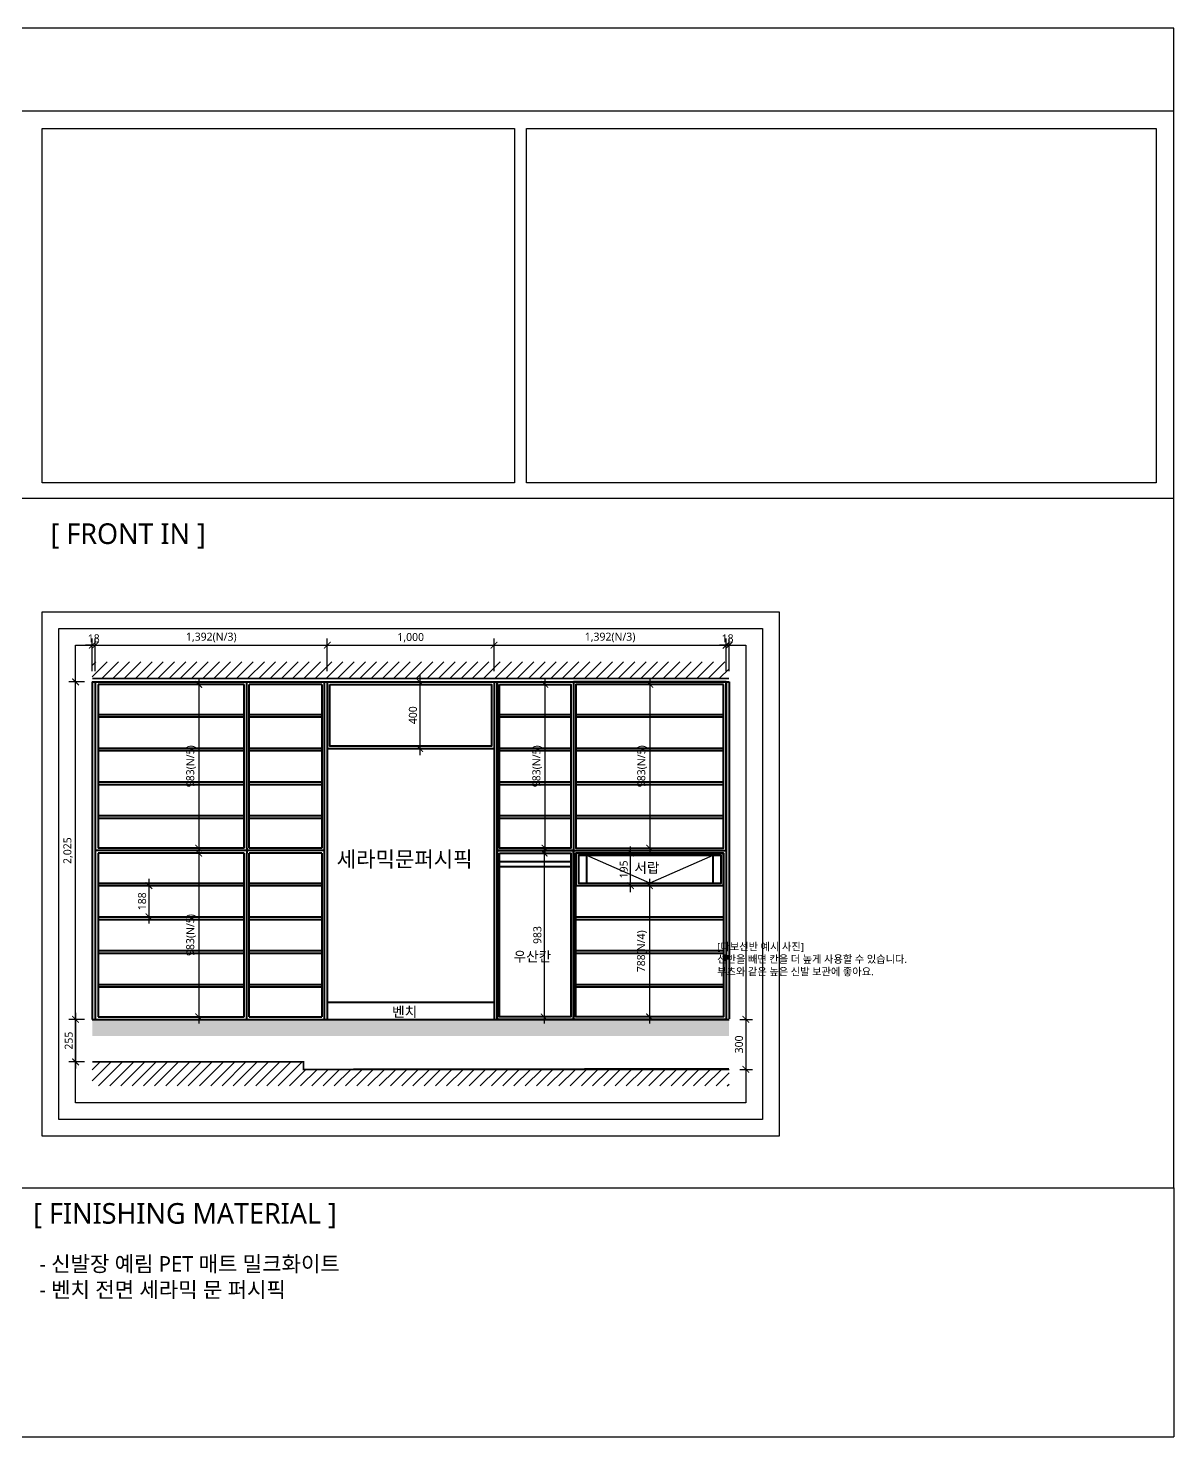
# Model space of a CAD drawing. Header units: millimetres. Extents: x 512 to 764439, y -71 to 559481.
# Drawn here: x 495127 to 501999, y 215319 to 223770 of the extents above; entities that cross this region are included whole.
import ezdxf
from ezdxf.enums import TextEntityAlignment as Align

# ---------------------------------------------------------------- set-up
doc = ezdxf.new("R2010")
doc.units = ezdxf.units.MM
doc.header["$LTSCALE"] = 50
for name, pattern in [('ACAD_ISO07W100', [3, 0, -3]), ('CENTER', [50.8, 31.75, -6.35, 6.35, -6.35]), ('DASHDOT', [1, 0.5, -0.25, 0, -0.25])]:
    doc.linetypes.add(name, pattern=pattern)
for name, color, linetype in [('#CENTER', 1, 'CENTER'), ('#HATCH', 252, 'Continuous'), ('#TEXT', 7, 'Continuous'), ('#건축벽체_CON', 2, 'Continuous'), ('#조명', 40, 'Continuous'), ('_R_F_WIN', 4, 'Continuous')]:
    doc.layers.add(name, color=color, linetype=linetype)
doc.layers.add('#Fur', color=6, linetype='Continuous', lineweight=40)
doc.styles.add('CJ-TEXT', font='malgun.ttf')
doc.styles.add('맑은 고딕', font='malgun.ttf')
doc.styles.add('맑은고딕', font='malgun.ttf')
doc.dimstyles.new('DIM-120', dxfattribs={"dimscale": 120, "dimtxt": 0.6, "dimasz": 0.8, "dimexe": 0.8, "dimexo": 0.8, "dimgap": 0.2, "dimtad": 1, "dimdec": 0, "dimlunit": 6, "dimtxsty": '맑은고딕', "dimblk": 'ARCHTICK', "dimcen": 1, "dimdle": 0.8, "dimclrd": 5, "dimclre": 5, "dimclrt": 4, "dimadec": 0, "dimazin": 0, "dimtfac": 1, "dimtdec": 0, "dimtix": 1, "dimtmove": 2, "dimatfit": 3, "dimldrblk": 'ARCHTICK', "dimfxl": 1, "dimtolj": 1, "dimtzin": 0, "dimarcsym": 0})
picture_1 = doc.add_image_def('image8.png', size_in_pixel=(1448, 1086))
picture_2 = doc.add_image_def('image9.png', size_in_pixel=(2730, 1536))

# ---------------------------------------------------------------- blocks, each defined once
blk = doc.blocks.new('_ArchTick')
at = {"color": 0, "linetype": 'ByBlock', "const_width": 0.15}
blk.add_lwpolyline([(-0.5, -0.5), (0.5, 0.5)], dxfattribs=at)
blk = doc.blocks.new('*D724')
at = {"color": 5, "lineweight": -2, "transparency": 16777216}
for p, q in [((495511.6, 219912.1), (495511.6, 220108.1)), ((495529.6, 219912.1), (495529.6, 220108.1)), ((495511.6, 220068.1), (495471.6, 220068.1)), ((495511.6, 220068.1), (495529.6, 220068.1)), ((495529.6, 220068.1), (495569.6, 220068.1))]:
    blk.add_line(p, q, dxfattribs=at)
at = {"layer": 'Defpoints', "color": 0, "transparency": 16777216}
for p in [(495529.6, 220068.1), (495511.6, 219848.1), (495529.6, 219848.1)]:
    blk.add_point(p, dxfattribs=at)
at = {"color": 5, "lineweight": -2, "transparency": 16777216, "xscale": 40, "yscale": 40, "zscale": 40}
blk.add_blockref('_ArchTick', (495511.6, 220068.1), dxfattribs=at)
at = {"color": 5, "lineweight": -2, "transparency": 16777216, "xscale": 40, "yscale": 40, "zscale": 40, "rotation": 180}
blk.add_blockref('_ArchTick', (495529.6, 220068.1), dxfattribs=at)
at = {"color": 4, "transparency": 16777216, "insert": (495520.6, 220109.1), "char_height": 48, "attachment_point": 5, "style": '맑은고딕'}
blk.add_mtext('\\A1;18', dxfattribs=at)
blk = doc.blocks.new('*D251')
at = {"color": 5, "lineweight": -2, "transparency": 16777216}
for p, q in [((495529.6, 219912.1), (495529.6, 220108.1)), ((496921.6, 219912.1), (496921.6, 220108.1)), ((495489.6, 220068.1), (496961.6, 220068.1))]:
    blk.add_line(p, q, dxfattribs=at)
at = {"layer": 'Defpoints', "color": 0, "transparency": 16777216}
for p in [(496921.6, 220068.1), (495529.6, 219848.1), (496921.6, 219848.1)]:
    blk.add_point(p, dxfattribs=at)
at = {"color": 5, "lineweight": -2, "transparency": 16777216, "xscale": 40, "yscale": 40, "zscale": 40, "rotation": 180}
blk.add_blockref('_ArchTick', (495529.6, 220068.1), dxfattribs=at)
at = {"color": 5, "lineweight": -2, "transparency": 16777216, "xscale": 40, "yscale": 40, "zscale": 40}
blk.add_blockref('_ArchTick', (496921.6, 220068.1), dxfattribs=at)
at = {"color": 4, "transparency": 16777216, "insert": (496225.6, 220114.1), "char_height": 48, "width": 150.457, "attachment_point": 5, "style": '맑은고딕'}
blk.add_mtext('\\A1;1,392(N/3)', dxfattribs=at)
blk = doc.blocks.new('*D252')
at = {"color": 5, "lineweight": -2, "transparency": 16777216}
for p, q in [((496921.6, 219912.1), (496921.6, 220108.1)), ((497921.6, 219912.1), (497921.6, 220108.1)), ((496881.6, 220068.1), (497961.6, 220068.1))]:
    blk.add_line(p, q, dxfattribs=at)
at = {"layer": 'Defpoints', "color": 0, "transparency": 16777216}
for p in [(497921.6, 220068.1), (496921.6, 219848.1), (497921.6, 219848.1)]:
    blk.add_point(p, dxfattribs=at)
at = {"color": 5, "lineweight": -2, "transparency": 16777216, "xscale": 40, "yscale": 40, "zscale": 40, "rotation": 180}
blk.add_blockref('_ArchTick', (496921.6, 220068.1), dxfattribs=at)
at = {"color": 5, "lineweight": -2, "transparency": 16777216, "xscale": 40, "yscale": 40, "zscale": 40}
blk.add_blockref('_ArchTick', (497921.6, 220068.1), dxfattribs=at)
at = {"color": 4, "transparency": 16777216, "insert": (497421.6, 220113.1), "char_height": 48, "attachment_point": 5, "style": '맑은고딕'}
blk.add_mtext('\\A1;1,000', dxfattribs=at)
blk = doc.blocks.new('*D725')
at = {"color": 5, "lineweight": -2, "transparency": 16777216}
for p, q in [((497921.6, 219912.1), (497921.6, 220108.1)), ((499313.6, 219912.1), (499313.6, 220108.1)), ((497881.6, 220068.1), (499353.6, 220068.1))]:
    blk.add_line(p, q, dxfattribs=at)
at = {"layer": 'Defpoints', "color": 0, "transparency": 16777216}
for p in [(499313.6, 220068.1), (497921.6, 219848.1), (499313.6, 219848.1)]:
    blk.add_point(p, dxfattribs=at)
at = {"color": 5, "lineweight": -2, "transparency": 16777216, "xscale": 40, "yscale": 40, "zscale": 40, "rotation": 180}
blk.add_blockref('_ArchTick', (497921.6, 220068.1), dxfattribs=at)
at = {"color": 5, "lineweight": -2, "transparency": 16777216, "xscale": 40, "yscale": 40, "zscale": 40}
blk.add_blockref('_ArchTick', (499313.6, 220068.1), dxfattribs=at)
at = {"color": 4, "transparency": 16777216, "insert": (498617.6, 220114.1), "char_height": 48, "width": 150.457, "attachment_point": 5, "style": '맑은고딕'}
blk.add_mtext('\\A1;1,392(N/3)', dxfattribs=at)
blk = doc.blocks.new('*D726')
at = {"color": 5, "lineweight": -2, "transparency": 16777216}
for p, q in [((499313.6, 219912.1), (499313.6, 220108.1)), ((499331.6, 219912.1), (499331.6, 220108.1)), ((499313.6, 220068.1), (499273.6, 220068.1)), ((499331.6, 220068.1), (499313.6, 220068.1)), ((499331.6, 220068.1), (499371.6, 220068.1))]:
    blk.add_line(p, q, dxfattribs=at)
at = {"layer": 'Defpoints', "color": 0, "transparency": 16777216}
for p in [(499313.6, 220068.1), (499313.6, 219848.1), (499331.6, 219848.1)]:
    blk.add_point(p, dxfattribs=at)
at = {"color": 5, "lineweight": -2, "transparency": 16777216, "xscale": 40, "yscale": 40, "zscale": 40}
blk.add_blockref('_ArchTick', (499313.6, 220068.1), dxfattribs=at)
at = {"color": 5, "lineweight": -2, "transparency": 16777216, "xscale": 40, "yscale": 40, "zscale": 40, "rotation": 180}
blk.add_blockref('_ArchTick', (499331.6, 220068.1), dxfattribs=at)
at = {"color": 4, "transparency": 16777216, "insert": (499322.6, 220109.1), "char_height": 48, "attachment_point": 5, "style": '맑은고딕'}
blk.add_mtext('\\A1;18', dxfattribs=at)
blk = doc.blocks.new('*D253')
at = {"color": 5, "lineweight": -2, "transparency": 16777216}
for p, q in [((499395.6, 217823.1), (499471.6, 217823.1)), ((499431.6, 217863.1), (499431.6, 217483.1)), ((499395.6, 217523.1), (499471.6, 217523.1))]:
    blk.add_line(p, q, dxfattribs=at)
at = {"layer": 'Defpoints', "color": 0, "transparency": 16777216}
for p in [(499331.6, 217823.1), (499331.6, 217523.1), (499431.6, 217523.1)]:
    blk.add_point(p, dxfattribs=at)
at = {"color": 5, "lineweight": -2, "transparency": 16777216, "xscale": 40, "yscale": 40, "zscale": 40}
for p, rotation in [((499431.6, 217823.1), 90), ((499431.6, 217523.1), 270)]:
    blk.add_blockref('_ArchTick', p, dxfattribs=dict(at, rotation=rotation))
at = {"color": 4, "transparency": 16777216, "insert": (499390.8, 217673.1), "char_height": 48, "attachment_point": 5, "rotation": 90, "style": '맑은고딕'}
blk.add_mtext('\\A1;300', dxfattribs=at)
blk = doc.blocks.new('*D727')
at = {"color": 5, "lineweight": -2, "transparency": 16777216}
for p, q in [((495465.6, 217823.1), (495371.6, 217823.1)), ((495411.6, 217863.1), (495411.6, 217528.1)), ((495465.6, 217568.1), (495371.6, 217568.1))]:
    blk.add_line(p, q, dxfattribs=at)
at = {"layer": 'Defpoints', "color": 0, "transparency": 16777216}
for p in [(495529.6, 217823.1), (495411.6, 217568.1), (495529.6, 217568.1)]:
    blk.add_point(p, dxfattribs=at)
at = {"color": 5, "lineweight": -2, "transparency": 16777216, "xscale": 40, "yscale": 40, "zscale": 40}
for p, rotation in [((495411.6, 217823.1), 90), ((495411.6, 217568.1), 270)]:
    blk.add_blockref('_ArchTick', p, dxfattribs=dict(at, rotation=rotation))
at = {"color": 4, "transparency": 16777216, "insert": (495370.8, 217695.6), "char_height": 48, "attachment_point": 5, "rotation": 90, "style": '맑은고딕'}
blk.add_mtext('\\A1;255', dxfattribs=at)
blk = doc.blocks.new('*D254')
at = {"color": 5, "lineweight": -2, "transparency": 16777216}
for p, q in [((495465.6, 219848.1), (495371.6, 219848.1)), ((495411.6, 217783.1), (495411.6, 219888.1)), ((495465.6, 217823.1), (495371.6, 217823.1))]:
    blk.add_line(p, q, dxfattribs=at)
at = {"layer": 'Defpoints', "color": 0, "transparency": 16777216}
for p in [(495411.6, 219848.1), (495529.6, 219848.1), (495529.6, 217823.1)]:
    blk.add_point(p, dxfattribs=at)
at = {"color": 5, "lineweight": -2, "transparency": 16777216, "xscale": 40, "yscale": 40, "zscale": 40}
for p, rotation in [((495411.6, 219848.1), 90), ((495411.6, 217823.1), 270)]:
    blk.add_blockref('_ArchTick', p, dxfattribs=dict(at, rotation=rotation))
at = {"color": 4, "transparency": 16777216, "insert": (495366.8, 218835.6), "char_height": 48, "attachment_point": 5, "rotation": 90, "style": '맑은고딕'}
blk.add_mtext('\\A1;2,025', dxfattribs=at)
blk = doc.blocks.new('*D728')
at = {"color": 5, "lineweight": -2, "transparency": 16777216}
for p, q in [((496359.1, 218820.6), (496110.3, 218820.6)), ((496150.3, 218860.6), (496150.3, 217798.1)), ((496359.1, 217838.1), (496110.3, 217838.1))]:
    blk.add_line(p, q, dxfattribs=at)
at = {"layer": 'Defpoints', "color": 0, "transparency": 16777216}
for p in [(496423.1, 218820.6), (496150.3, 217838.1), (496423.1, 217838.1)]:
    blk.add_point(p, dxfattribs=at)
at = {"color": 5, "lineweight": -2, "transparency": 16777216, "xscale": 40, "yscale": 40, "zscale": 40}
for p, rotation in [((496150.3, 218820.6), 90), ((496150.3, 217838.1), 270)]:
    blk.add_blockref('_ArchTick', p, dxfattribs=dict(at, rotation=rotation))
at = {"color": 4, "transparency": 16777216, "insert": (496104.5, 218329.4), "char_height": 48, "attachment_point": 5, "rotation": 90, "style": '맑은고딕'}
blk.add_mtext('\\A1;983(N/5)', dxfattribs=at)
blk = doc.blocks.new('*D255')
at = {"color": 5, "lineweight": -2, "transparency": 16777216}
for p, q in [((496359.1, 219833.1), (496110.3, 219833.1)), ((496150.3, 219873.1), (496150.3, 218810.6)), ((496359.1, 218850.6), (496110.3, 218850.6))]:
    blk.add_line(p, q, dxfattribs=at)
at = {"layer": 'Defpoints', "color": 0, "transparency": 16777216}
for p in [(496423.1, 219833.1), (496150.3, 218850.6), (496423.1, 218850.6)]:
    blk.add_point(p, dxfattribs=at)
at = {"color": 5, "lineweight": -2, "transparency": 16777216, "xscale": 40, "yscale": 40, "zscale": 40}
for p, rotation in [((496150.3, 219833.1), 90), ((496150.3, 218850.6), 270)]:
    blk.add_blockref('_ArchTick', p, dxfattribs=dict(at, rotation=rotation))
at = {"color": 4, "transparency": 16777216, "insert": (496104.5, 219341.9), "char_height": 48, "attachment_point": 5, "rotation": 90, "style": '맑은고딕'}
blk.add_mtext('\\A1;983(N/5)', dxfattribs=at)
blk = doc.blocks.new('*D729')
at = {"color": 5, "lineweight": -2, "transparency": 16777216}
for p, q in [((497857.6, 219848.1), (497435.8, 219848.1)), ((497475.8, 219888.1), (497475.8, 219408.1)), ((497857.6, 219448.1), (497435.8, 219448.1))]:
    blk.add_line(p, q, dxfattribs=at)
at = {"layer": 'Defpoints', "color": 0, "transparency": 16777216}
for p in [(497921.6, 219848.1), (497475.8, 219448.1), (497921.6, 219448.1)]:
    blk.add_point(p, dxfattribs=at)
at = {"color": 5, "lineweight": -2, "transparency": 16777216, "xscale": 40, "yscale": 40, "zscale": 40}
for p, rotation in [((497475.8, 219848.1), 90), ((497475.8, 219448.1), 270)]:
    blk.add_blockref('_ArchTick', p, dxfattribs=dict(at, rotation=rotation))
at = {"color": 4, "transparency": 16777216, "insert": (497435, 219648.1), "char_height": 48, "attachment_point": 5, "rotation": 90, "style": '맑은고딕'}
blk.add_mtext('\\A1;400', dxfattribs=at)
blk = doc.blocks.new('*D730')
at = {"color": 5, "lineweight": -2, "transparency": 16777216}
for p, q in [((499234.6, 219833.1), (498815.6, 219833.1)), ((498855.6, 219873.1), (498855.6, 218810.6)), ((499234.6, 218850.6), (498815.6, 218850.6))]:
    blk.add_line(p, q, dxfattribs=at)
at = {"layer": 'Defpoints', "color": 0, "transparency": 16777216}
for p in [(499298.6, 219833.1), (498855.6, 218850.6), (499298.6, 218850.6)]:
    blk.add_point(p, dxfattribs=at)
at = {"color": 5, "lineweight": -2, "transparency": 16777216, "xscale": 40, "yscale": 40, "zscale": 40}
for p, rotation in [((498855.6, 219833.1), 90), ((498855.6, 218850.6), 270)]:
    blk.add_blockref('_ArchTick', p, dxfattribs=dict(at, rotation=rotation))
at = {"color": 4, "transparency": 16777216, "insert": (498809.8, 219341.9), "char_height": 48, "attachment_point": 5, "rotation": 90, "style": '맑은고딕'}
blk.add_mtext('\\A1;983(N/5)', dxfattribs=at)
blk = doc.blocks.new('*D731')
at = {"color": 5, "lineweight": -2, "transparency": 16777216}
for p, q in [((498854.6, 218665.6), (498854.6, 217798.1)), ((499234.6, 218625.6), (498814.6, 218625.6)), ((499234.6, 217838.1), (498814.6, 217838.1))]:
    blk.add_line(p, q, dxfattribs=at)
at = {"layer": 'Defpoints', "color": 0, "transparency": 16777216}
for p in [(499298.6, 218625.6), (498854.6, 217838.1), (499298.6, 217838.1)]:
    blk.add_point(p, dxfattribs=at)
at = {"color": 5, "lineweight": -2, "transparency": 16777216, "xscale": 40, "yscale": 40, "zscale": 40}
for p, rotation in [((498854.6, 218625.6), 90), ((498854.6, 217838.1), 270)]:
    blk.add_blockref('_ArchTick', p, dxfattribs=dict(at, rotation=rotation))
at = {"color": 4, "transparency": 16777216, "insert": (498808.8, 218231.9), "char_height": 48, "width": 104.511, "attachment_point": 5, "rotation": 90, "style": '맑은고딕'}
blk.add_mtext('\\A1;788(N/4)', dxfattribs=at)
blk = doc.blocks.new('*D256')
at = {"color": 5, "lineweight": -2, "transparency": 16777216}
for p, q in [((498740.2, 218585.6), (498740.2, 218860.6)), ((498803.7, 218820.6), (498780.2, 218820.6)), ((498803.7, 218625.6), (498780.2, 218625.6))]:
    blk.add_line(p, q, dxfattribs=at)
at = {"layer": 'Defpoints', "color": 0, "transparency": 16777216}
for p in [(498739.7, 218820.6), (498740.2, 218820.6), (498739.7, 218625.6)]:
    blk.add_point(p, dxfattribs=at)
at = {"color": 5, "lineweight": -2, "transparency": 16777216, "xscale": 40, "yscale": 40, "zscale": 40}
for p, rotation in [((498740.2, 218820.6), 90), ((498740.2, 218625.6), 270)]:
    blk.add_blockref('_ArchTick', p, dxfattribs=dict(at, rotation=rotation))
at = {"color": 4, "transparency": 16777216, "insert": (498699.3, 218723.1), "char_height": 48, "attachment_point": 5, "rotation": 90, "style": '맑은고딕'}
blk.add_mtext('\\A1;195', dxfattribs=at)
blk = doc.blocks.new('*D732')
at = {"color": 5, "lineweight": -2, "transparency": 16777216}
for p, q in [((498318.6, 219833.1), (498186.6, 219833.1)), ((498226.6, 219873.1), (498226.6, 218810.6)), ((498318.6, 218850.6), (498186.6, 218850.6))]:
    blk.add_line(p, q, dxfattribs=at)
at = {"layer": 'Defpoints', "color": 0, "transparency": 16777216}
for p in [(498382.6, 219833.1), (498226.6, 218850.6), (498382.6, 218850.6)]:
    blk.add_point(p, dxfattribs=at)
at = {"color": 5, "lineweight": -2, "transparency": 16777216, "xscale": 40, "yscale": 40, "zscale": 40}
for p, rotation in [((498226.6, 219833.1), 90), ((498226.6, 218850.6), 270)]:
    blk.add_blockref('_ArchTick', p, dxfattribs=dict(at, rotation=rotation))
at = {"color": 4, "transparency": 16777216, "insert": (498180.8, 219341.9), "char_height": 48, "attachment_point": 5, "rotation": 90, "style": '맑은고딕'}
blk.add_mtext('\\A1;983(N/5)', dxfattribs=at)
blk = doc.blocks.new('*D733')
at = {"color": 5, "lineweight": -2, "transparency": 16777216}
for p, q in [((498318.6, 218820.6), (498182.2, 218820.6)), ((498222.2, 218860.6), (498222.2, 217798.1)), ((498318.6, 217838.1), (498182.2, 217838.1))]:
    blk.add_line(p, q, dxfattribs=at)
at = {"layer": 'Defpoints', "color": 0, "transparency": 16777216}
for p in [(498382.6, 218820.6), (498222.2, 217838.1), (498382.6, 217838.1)]:
    blk.add_point(p, dxfattribs=at)
at = {"color": 5, "lineweight": -2, "transparency": 16777216, "xscale": 40, "yscale": 40, "zscale": 40}
for p, rotation in [((498222.2, 218820.6), 90), ((498222.2, 217838.1), 270)]:
    blk.add_blockref('_ArchTick', p, dxfattribs=dict(at, rotation=rotation))
at = {"color": 4, "transparency": 16777216, "insert": (498181.4, 218329.4), "char_height": 48, "attachment_point": 5, "rotation": 90, "style": '맑은고딕'}
blk.add_mtext('\\A1;983', dxfattribs=at)
blk = doc.blocks.new('*D734')
at = {"color": 5, "lineweight": -2, "transparency": 16777216}
for p, q in [((495851.8, 218665.6), (495851.8, 218398.1)), ((495611.6, 218625.6), (495891.8, 218625.6)), ((495611.6, 218438.1), (495891.8, 218438.1))]:
    blk.add_line(p, q, dxfattribs=at)
at = {"layer": 'Defpoints', "color": 0, "transparency": 16777216}
for p in [(495547.6, 218625.6), (495547.6, 218438.1), (495851.8, 218438.1)]:
    blk.add_point(p, dxfattribs=at)
at = {"color": 5, "lineweight": -2, "transparency": 16777216, "xscale": 40, "yscale": 40, "zscale": 40}
for p, rotation in [((495851.8, 218625.6), 90), ((495851.8, 218438.1), 270)]:
    blk.add_blockref('_ArchTick', p, dxfattribs=dict(at, rotation=rotation))
at = {"color": 4, "transparency": 16777216, "insert": (495810.8, 218531.9), "char_height": 48, "attachment_point": 5, "rotation": 90, "style": '맑은고딕'}
blk.add_mtext('\\A1;188', dxfattribs=at)

msp = doc.modelspace()

# ---------------------------------------------------------------- hatches: boundary and pattern name
at = {"layer": '#HATCH'}
h = msp.add_hatch(dxfattribs=at)
h.set_pattern_fill('ANSI31', color=252, scale=15)
h.set_pattern_definition([(45, (179000.544, 201669.455), (-33.6759605, 33.6759605), [])])
h.paths.add_polyline_path([(499331.61647869, 219868.1236097), (499331.61647869, 219968.1236097), (495511.61647869, 219968.1236097), (495511.61647869, 219868.1236097)])
h.paths.add_polyline_path([(495511.61647869, 217568.1236097), (495511.61647869, 217424.27540598), (499331.61647869, 217424.27540598), (499331.61647869, 217523.1236097), (496779.43597276, 217523.1236097), (496779.43597276, 217568.1236097)])
at = {"layer": '#조명', "transparency": 33554559}
h = msp.add_hatch(color=31, dxfattribs=at)
h.dxf.hatch_style = 1
h.set_gradient(color1=(254, 204, 102), rotation=270)
h.paths.add_polyline_path([(499331.61647869, 217823.1236097), (495511.61647869, 217823.1236097), (495511.61647869, 217723.1236097), (499331.61647869, 217723.1236097)])

# ---------------------------------------------------------------- linework, layer by layer
at = {"layer": '#CENTER', "linetype": 'DASHDOT', "ltscale": 30}
for p, q in [((498855.61647869, 218640.6236097), (498477.61647869, 218805.6236097)), ((499233.61647869, 218805.6236097), (498855.61647869, 218640.6236097))]:
    msp.add_line(p, q, dxfattribs=at)
at = {"layer": '#Fur', "ltscale": 2}
for p, q in [((495511.61647869, 219848.1236097), (499331.61647869, 219848.1236097)), ((495511.61647869, 219848.1236097), (495511.61647869, 217823.1236097)), ((495529.61647869, 219848.1236097), (495529.61647869, 217823.1236097)), ((496438.11647869, 218850.6236097), (496438.11647869, 219848.1236097)), ((496903.61647869, 219848.1236097), (496903.61647869, 217823.1236097)), ((496921.61647869, 219848.1236097), (496921.61647869, 217823.1236097)), ((497921.61647869, 219848.1236097), (497921.61647869, 217823.1236097)), ((497939.61647869, 219848.1236097), (497939.61647869, 217823.1236097)), ((497939.61647869, 217823.1236097), (497939.61647869, 219848.1236097)), ((499313.61647869, 219848.1236097), (499313.61647869, 217823.1236097)), ((499331.61647869, 219848.1236097), (499331.61647869, 217826.81214995)), ((496921.61647869, 219448.1236097), (497921.61647869, 219448.1236097)), ((496438.11647869, 218835.6236097), (495529.61647869, 218835.6236097)), ((496438.11647869, 218850.6236097), (496438.11647869, 218820.6236097)), ((496903.61647869, 218835.6236097), (496438.11647869, 218835.6236097)), ((496438.11647869, 217823.1236097), (496438.11647869, 218820.6236097)), ((497939.61647869, 218835.6236097), (499313.61647869, 218835.6236097)), ((496921.61647869, 217926.57380881), (497921.61647869, 217926.57380881)), ((495511.61647869, 217823.1236097), (499331.61647869, 217823.1236097))]:
    msp.add_line(p, q, dxfattribs=at)
at = {"layer": '#Fur', "color": 223, "ltscale": 2}
for p, q in [((495547.61647869, 219833.1236097), (495547.61647869, 218850.6236097)), ((496423.11647869, 219833.1236097), (495547.61647869, 219833.1236097)), ((496423.11647869, 218850.6236097), (496423.11647869, 219833.1236097)), ((496453.11647869, 218850.6236097), (496453.11647869, 219833.1236097)), ((496888.61647869, 219833.1236097), (496453.11647869, 219833.1236097)), ((496888.61647869, 219833.1236097), (496888.61647869, 218850.6236097)), ((495547.61647869, 219653.1236097), (496423.11647869, 219653.1236097)), ((496453.11647869, 219653.1236097), (496888.61647869, 219653.1236097)), ((497954.61647869, 219653.1236097), (498382.61647869, 219653.1236097)), ((498412.61647869, 219653.1236097), (499298.61647869, 219653.1236097)), ((495547.61647869, 219638.1236097), (496423.11647869, 219638.1236097)), ((496453.11647869, 219638.1236097), (496888.61647869, 219638.1236097)), ((497954.61647869, 219638.1236097), (498382.61647869, 219638.1236097)), ((498412.61647869, 219638.1236097), (499298.61647869, 219638.1236097)), ((495547.61647869, 219450.6236097), (496423.11647869, 219450.6236097)), ((495547.61647869, 219435.6236097), (496423.11647869, 219435.6236097)), ((496453.11647869, 219450.6236097), (496888.61647869, 219450.6236097)), ((496453.11647869, 219435.6236097), (496888.61647869, 219435.6236097)), ((497954.61647869, 219450.6236097), (498382.61647869, 219450.6236097)), ((497954.61647869, 219435.6236097), (498382.61647869, 219435.6236097)), ((498412.61647869, 219450.6236097), (499298.61647869, 219450.6236097)), ((498412.61647869, 219435.6236097), (499298.61647869, 219435.6236097)), ((495547.61647869, 219248.1236097), (496423.11647869, 219248.1236097)), ((495547.61647869, 219233.1236097), (496423.11647869, 219233.1236097)), ((496453.11647869, 219248.1236097), (496888.61647869, 219248.1236097)), ((496453.11647869, 219233.1236097), (496888.61647869, 219233.1236097)), ((497954.61647869, 219248.1236097), (498382.61647869, 219248.1236097)), ((497954.61647869, 219233.1236097), (498382.61647869, 219233.1236097)), ((498412.61647869, 219248.1236097), (499298.61647869, 219248.1236097)), ((498412.61647869, 219233.1236097), (499298.61647869, 219233.1236097)), ((495547.61647869, 219045.6236097), (496423.11647869, 219045.6236097)), ((495547.61647869, 219030.6236097), (496423.11647869, 219030.6236097)), ((496453.11647869, 219045.6236097), (496888.61647869, 219045.6236097)), ((496453.11647869, 219030.6236097), (496888.61647869, 219030.6236097)), ((497954.61647869, 219045.6236097), (498382.61647869, 219045.6236097)), ((497954.61647869, 219030.6236097), (498382.61647869, 219030.6236097)), ((498412.61647869, 219045.6236097), (499298.61647869, 219045.6236097)), ((498412.61647869, 219030.6236097), (499298.61647869, 219030.6236097)), ((496423.11647869, 218850.6236097), (495547.61647869, 218850.6236097)), ((496423.11647869, 218820.6236097), (495547.61647869, 218820.6236097)), ((495547.61647869, 218820.6236097), (495547.61647869, 217838.1236097)), ((496423.11647869, 217838.1236097), (496423.11647869, 218820.6236097)), ((496888.61647869, 218850.6236097), (496453.11647869, 218850.6236097)), ((496453.11647869, 217838.1236097), (496453.11647869, 218820.6236097)), ((496888.61647869, 218820.6236097), (496453.11647869, 218820.6236097)), ((496888.61647869, 218820.6236097), (496888.61647869, 217838.1236097)), ((497954.61647869, 218770.6236097), (498382.61647869, 218770.6236097)), ((497954.61647869, 218740.6236097), (498382.61647869, 218740.6236097)), ((495547.61647869, 218640.6236097), (496423.11647869, 218640.6236097)), ((496453.11647869, 218640.6236097), (496888.61647869, 218640.6236097)), ((495547.61647869, 218625.6236097), (496423.11647869, 218625.6236097)), ((496453.11647869, 218625.6236097), (496888.61647869, 218625.6236097)), ((498412.61647869, 218625.6236097), (499298.61647869, 218625.6236097)), ((495547.61647869, 218438.1236097), (496423.11647869, 218438.1236097)), ((495547.61647869, 218423.1236097), (496423.11647869, 218423.1236097)), ((496453.11647869, 218438.1236097), (496888.61647869, 218438.1236097)), ((496453.11647869, 218423.1236097), (496888.61647869, 218423.1236097)), ((498412.61647869, 218438.1236097), (499298.61647869, 218438.1236097)), ((498412.61647869, 218423.1236097), (499298.61647869, 218423.1236097)), ((495547.61647869, 218235.6236097), (496423.11647869, 218235.6236097)), ((495547.61647869, 218220.6236097), (496423.11647869, 218220.6236097)), ((496453.11647869, 218235.6236097), (496888.61647869, 218235.6236097)), ((496453.11647869, 218220.6236097), (496888.61647869, 218220.6236097)), ((498412.61647869, 218235.6236097), (499298.61647869, 218235.6236097)), ((498412.61647869, 218220.6236097), (499298.61647869, 218220.6236097)), ((495547.61647869, 218033.1236097), (496423.11647869, 218033.1236097)), ((495547.61647869, 218018.1236097), (496423.11647869, 218018.1236097)), ((496453.11647869, 218033.1236097), (496888.61647869, 218033.1236097)), ((496453.11647869, 218018.1236097), (496888.61647869, 218018.1236097)), ((498412.61647869, 218033.1236097), (499298.61647869, 218033.1236097)), ((498412.61647869, 218018.1236097), (499298.61647869, 218018.1236097)), ((495547.61647869, 217838.1236097), (496423.11647869, 217838.1236097)), ((496453.11647869, 217838.1236097), (496888.61647869, 217838.1236097))]:
    msp.add_line(p, q, dxfattribs=at)
for points in [[(496936.61647869, 219833.1236097), (497906.61647869, 219833.1236097), (497906.61647869, 219463.1236097), (496936.61647869, 219463.1236097)], [(497954.61647869, 219833.1236097), (498382.61647869, 219833.1236097), (498382.61647869, 218850.6236097), (497954.61647869, 218850.6236097)], [(499298.61647869, 219833.1236097), (498412.61647869, 219833.1236097), (498412.61647869, 218850.6236097), (499298.61647869, 218850.6236097)], [(497954.61647869, 218820.6236097), (498382.61647869, 218820.6236097), (498382.61647869, 217838.1236097), (497954.61647869, 217838.1236097)], [(498412.61647869, 218820.6236097), (499298.61647869, 218820.6236097), (499298.61647869, 217838.1236097), (498412.61647869, 217838.1236097)], [(499298.61647869, 218820.6236097), (498412.61647869, 218820.6236097), (498412.61647869, 218625.6236097), (499298.61647869, 218625.6236097)], [(499283.61647869, 218805.6236097), (498427.61647869, 218805.6236097), (498427.61647869, 218640.6236097), (499283.61647869, 218640.6236097)], [(498427.61647869, 218805.6236097), (498427.61647869, 218640.6236097), (498477.61647869, 218640.6236097), (498477.61647869, 218805.6236097)], [(499233.61647869, 218805.6236097), (499233.61647869, 218640.6236097), (499283.61647869, 218640.6236097), (499283.61647869, 218805.6236097)]]:
    msp.add_lwpolyline(points, close=True, dxfattribs=at)
at = {"layer": '#Fur', "ltscale": 2}
for points in [[(497939.61647869, 219848.1236097), (498397.61647869, 219848.1236097), (498397.61647869, 218835.6236097), (497939.61647869, 218835.6236097)], [(499313.61647869, 219848.1236097), (498397.61647869, 219848.1236097), (498397.61647869, 218835.6236097), (499313.61647869, 218835.6236097)], [(497939.61647869, 218835.6236097), (498397.61647869, 218835.6236097), (498397.61647869, 217823.1236097), (497939.61647869, 217823.1236097)], [(498397.61647869, 218835.6236097), (499313.61647869, 218835.6236097), (499313.61647869, 217823.1236097), (498397.61647869, 217823.1236097)]]:
    msp.add_lwpolyline(points, close=True, dxfattribs=at)
at = {"layer": '#건축벽체_CON'}
for q in [(496779.43597276, 217568.1236097), (499331.61647869, 217523.1236097)]:
    msp.add_line((496779.43597276, 217523.1236097), q, dxfattribs=at)
at = {"layer": '#건축벽체_CON', "const_width": 10}
for points in [[(499331.61647869, 219868.1236097), (495511.61647869, 219868.1236097)], [(499331.61647869, 217526.81214995), (496779.43597276, 217523.1236097), (496779.43597276, 217568.1236097), (495511.61647869, 217568.1236097)]]:
    msp.add_lwpolyline(points, dxfattribs=at)
for p in [(501998.87784462, 216812.14797378), (490168.68168017, 215318.72570609)]:
    msp.add_line(p, (501998.87784462, 215318.72570609))
for points in [[(490168.68168017, 223770.14603354), (490168.68168017, 216812.14797378), (501998.87784462, 216812.14797378), (501998.87784462, 223770.14603354)], [(490168.68168017, 220950.81494488), (501998.87784462, 220950.81494488)]]:
    msp.add_lwpolyline(points)
at = {"layer": '_R_F_WIN', "color": 7}
msp.add_lwpolyline([(501998.87784462, 223770.14603354), (490168.68168017, 223770.14603354), (490168.68168017, 223274.89626239), (501998.87784462, 223274.89626239)], dxfattribs=at)
at = {"layer": 'Defpoints', "color": 253, "true_color": 0x9898cc}
for points in [[(499631.61647869, 217123.1236097), (495211.61647869, 217123.1236097), (495211.61647869, 220268.1236097), (499631.61647869, 220268.1236097)], [(499531.61647869, 217223.1236097), (495311.61647869, 217223.1236097), (495311.61647869, 220168.1236097), (499531.61647869, 220168.1236097)], [(499431.61647869, 217323.1236097), (495411.61647869, 217323.1236097), (495411.61647869, 220068.1236097), (499431.61647869, 220068.1236097)]]:
    msp.add_lwpolyline(points, close=True, dxfattribs=at)

# ---------------------------------------------------------------- texts
at = {"layer": '#TEXT', "color": 252, "style": 'CJ-TEXT'}
for s, p in [('서랍', (498763.1267117, 218732.843967)), ('우산칸', (498038.71697514, 218200.63812179)), ('벤치', (497310.26026521, 217868.77290006))]:
    msp.add_text(s, height=60, dxfattribs=at).set_placement(p, align=Align.MIDDLE_LEFT)
at = {"attachment_point": 1, "style": '맑은고딕'}
for s, insert, char_height in [('세라믹문퍼시픽', (496977.4075696, 218830.90175348), 92.859332091), ('- 신발장 예림 PET 매트 밀크화이트\\P- 벤치 전면 세라믹 문 퍼시픽', (495194.62175487, 216402.84486808), 92.8593320912)]:
    msp.add_mtext_dynamic_manual_height_columns(s, width=3264.8350786126, gutter_width=15.47655535, heights=[944.20321998], dxfattribs=dict(at, insert=insert, char_height=char_height))
at = {"color": 7, "linetype": 'ACAD_ISO07W100', "ltscale": 10, "insert": (499829.32362949, 218182.23619436), "char_height": 45, "attachment_point": 5, "style": '맑은고딕'}
msp.add_mtext('\\pxql;[다보선반 예시 사진]\\P선반을 빼면 칸을 더 높게 사용할 수 있습니다.\\P부츠와 같은 높은 신발 보관에 좋아요.', dxfattribs=at)
at = {"layer": '_R_F_WIN', "color": 7, "style": '맑은 고딕'}
for s, p in [('[ FRONT IN ]', (495261.58992297, 220675.2617645)), ('[ FINISHING MATERIAL ]', (495157.91438766, 216597.31396686))]:
    msp.add_text(s, height=123.8124427883, dxfattribs=at).set_placement(p)

# ---------------------------------------------------------------- dimensions: what is measured, and where the dimension line sits
for base, p1, p2, picture, middle in [((495529.61647869, 220068.1236097), (495511.61647869, 219848.1236097), (495529.61647869, 219848.1236097), '*D724', (495520.61647869, 220109.05295752)), ((497921.61647869, 220068.1236097), (496921.61647869, 219848.1236097), (497921.61647869, 219848.1236097), '*D252', (497421.61647869, 220113.08013144)), ((499313.61647869, 220068.1236097), (499331.61647869, 219848.1236097), (499313.61647869, 219848.1236097), '*D726', (499322.61647869, 220109.05295752))]:
    dim = msp.add_linear_dim(base=base, p1=p1, p2=p2, dimstyle='DIM-120', override={"dimscale": 80, "dimasz": 0.5, "dimexe": 0.5, "dimdle": 0.5})
    dim.commit()
    dim.dimension.update_dxf_attribs({"geometry": picture, "text_midpoint": middle})
for base, p1, p2, picture, middle in [((496921.61647869, 220068.1236097), (495529.61647869, 219848.1236097), (496921.61647869, 219848.1236097), '*D251', (496225.61647869, 220114.091001)), ((499313.61647869, 220068.1236097), (497921.61647869, 219848.1236097), (499313.61647869, 219848.1236097), '*D725', (498617.61647869, 220114.091001))]:
    dim = msp.add_linear_dim(base=base, p1=p1, p2=p2, text='<>(N/3)', dimstyle='DIM-120', override={"dimscale": 80, "dimasz": 0.5, "dimexe": 0.5, "dimdle": 0.5})
    dim.commit()
    dim.dimension.update_dxf_attribs({"geometry": picture, "text_midpoint": middle})
for base, p1, p2, picture, middle in [((495411.61647869, 219848.1236097), (495529.61647869, 217823.1236097), (495529.61647869, 219848.1236097), '*D254', (495366.79039173, 218835.6236097)), ((497475.8062466, 219448.1236097), (497921.61647869, 219848.1236097), (497921.61647869, 219448.1236097), '*D729', (497435.00733355, 219648.1236097)), ((498222.2320173001, 217838.1236096967), (498382.6164786874, 218820.6236096967), (498382.6164786874, 217838.1236096965), '*D733', (498181.4331042566, 218329.3736096965)), ((498740.24107762, 218820.6236097), (498739.73897923, 218625.6236097), (498739.73897923, 218820.6236097), '*D256', (498699.31172979, 218723.1236097)), ((495851.7750312283, 218438.1236096968), (495547.6164786873, 218625.6236096967), (495547.6164786873, 218438.1236096967), '*D734', (495810.8456834021, 218531.8736096966)), ((495411.61647869, 217568.1236097), (495529.61647869, 217823.1236097), (495529.61647869, 217568.1236097), '*D727', (495370.81756564, 217695.6236097)), ((499431.61647869, 217523.1236097), (499331.61647869, 217823.1236097), (499331.61647869, 217523.1236097), '*D253', (499390.81756564, 217673.1236097))]:
    dim = msp.add_linear_dim(base=base, p1=p1, p2=p2, angle=90, dimstyle='DIM-120', override={"dimscale": 80, "dimasz": 0.5, "dimexe": 0.5, "dimdle": 0.5})
    dim.commit()
    dim.dimension.update_dxf_attribs({"geometry": picture, "text_midpoint": middle})
for base, p1, p2, text, picture, middle in [((496150.3275510988, 218850.6236096969), (496423.1164786872, 219833.1236096969), (496423.1164786872, 218850.6236096967), '<>(N/5)', '*D255', (496104.490594577, 219341.8736096967)), ((498226.6473276035, 218850.6236096969), (498382.6164786874, 219833.1236096969), (498382.6164786874, 218850.6236096967), '<>(N/5)', '*D732', (498180.8103710818, 219341.8736096967)), ((498855.6164786884, 218850.6236096969), (499298.6164786874, 219833.1236096969), (499298.6164786874, 218850.6236096967), '<>(N/5)', '*D730', (498809.7795221666, 219341.8736096967)), ((496150.3275510985, 217838.1236096967), (496423.1164786873, 218820.6236096967), (496423.1164786873, 217838.1236096965), '<>(N/5)', '*D728', (496104.4905945768, 218329.3736096965)), ((498854.6122819237, 217838.1236096967), (499298.6164786873, 218625.6236096967), (499298.6164786873, 217838.1236096965), '<>(N/4)', '*D731', (498808.7753254019, 218231.8736096965))]:
    dim = msp.add_linear_dim(base=base, p1=p1, p2=p2, angle=90, text=text, dimstyle='DIM-120', override={"dimscale": 80, "dimasz": 0.5, "dimexe": 0.5, "dimdle": 0.5})
    dim.commit()
    dim.dimension.update_dxf_attribs({"geometry": picture, "text_midpoint": middle})

# ---------------------------------------------------------------- pictures from other files: only their frames are drawn
image = msp.add_image(picture_1, insert=(495210.4995478, 221043.20618216), size_in_units=(2832.86108088, 2124.64581066))
image.dxf.flags = 7
image = msp.add_image(picture_2, insert=(498116.71566029, 221043.20618216), size_in_units=(3776.22595254, 2124.64581066))
image.dxf.flags = 7

doc.saveas('drawing.dxf')
